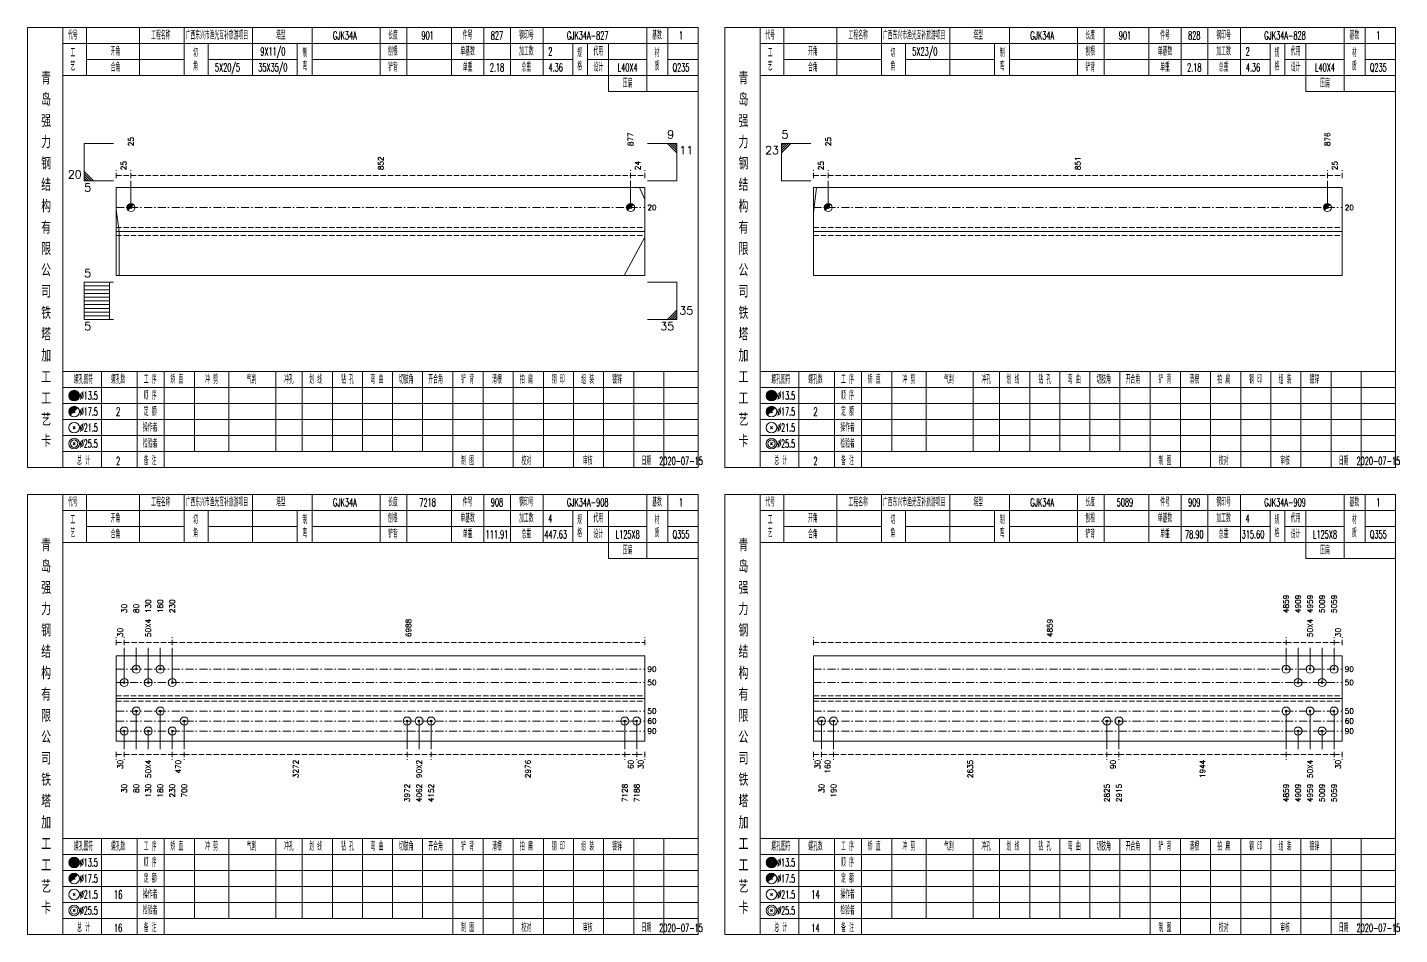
# Model space of a CAD drawing. Extents: x 0 to 2606, y -377 to 6479.
# Drawn here: x 2091 to 2606, y 2625 to 2965 of the extents above; entities that cross this region are included whole.
import ezdxf
from ezdxf.enums import TextEntityAlignment as Align

# ---------------------------------------------------------------- set-up
doc = ezdxf.new("R2010")
doc.units = 0
doc.header["$MEASUREMENT"] = 0
doc.linetypes.add('一点画线', pattern=[5.2, 3, -1, 0.2, -1])
doc.linetypes.add('虚线', pattern=[2.75, 2, -0.75])
doc.layers.get('0').update_dxf_attribs({"linetype": 'CONTINUOUS', "lineweight": 25})
doc.layers.add('1', color=7, linetype='CONTINUOUS', lineweight=25)
doc.layers.add('4', color=7, linetype='CONTINUOUS', lineweight=25)
doc.styles.get("Standard").update_dxf_attribs({"font": 'simplex.shx', "width": 0.7, "height": 3, "bigfont": 'gbhzfs.shx'})

msp = doc.modelspace()

# ---------------------------------------------------------------- linework, layer by layer
at = {"color": 7, "linetype": 'Continuous', "lineweight": 13}
for p, q in [((2112.5, 2921.5), (2123.5, 2921.5)), ((2112.5, 2907.5), (2112.5, 2921.5)), ((2334.6, 2921.5), (2323.6, 2921.5)), ((2331.1, 2921.5), (2334.6, 2918)), ((2331.98, 2921.5), (2334.6, 2918.88)), ((2332.85, 2921.5), (2334.6, 2919.75)), ((2333.73, 2921.5), (2334.6, 2920.62)), ((2334.6, 2907.5), (2334.6, 2921.5)), ((2373.9, 2921.5), (2384.9, 2921.5)), ((2373.9, 2907.5), (2373.9, 2921.5)), ((2374.78, 2921.5), (2373.9, 2920.62)), ((2375.65, 2921.5), (2373.9, 2919.75)), ((2376.53, 2921.5), (2373.9, 2918.88)), ((2377.4, 2921.5), (2373.9, 2918)), ((2116, 2907.5), (2112.5, 2911)), ((2115.12, 2907.5), (2112.5, 2910.12)), ((2114.25, 2907.5), (2112.5, 2909.25)), ((2113.38, 2907.5), (2112.5, 2908.38)), ((2112.5, 2907.5), (2123.5, 2907.5)), ((2130, 2897.5), (2130, 2907.5)), ((2317.32, 2897.5), (2317.32, 2907.5)), ((2334.6, 2907.5), (2323.6, 2907.5)), ((2373.9, 2907.5), (2384.9, 2907.5)), ((2391.4, 2897.5), (2391.4, 2907.5)), ((2578.5, 2897.5), (2578.5, 2907.5)), ((2322.6, 2900.46), (2320.62, 2905)), ((2385.9, 2895.51), (2387, 2905)), ((2124.5, 2896.75), (2125.6, 2888.5)), ((2125.6, 2888.5), (2125.6, 2872)), ((2322.6, 2886.44), (2314.9, 2872)), ((2112.5, 2869.5), (2123.5, 2869.5)), ((2112.5, 2869.5), (2112.5, 2855.5)), ((2112.5, 2868.1), (2122, 2868.1)), ((2112.5, 2866.7), (2122, 2866.7)), ((2112.5, 2865.3), (2122, 2865.3)), ((2122, 2869.5), (2122, 2855.5)), ((2334.6, 2869.5), (2323.6, 2869.5)), ((2334.6, 2869.5), (2334.6, 2855.5)), ((2112.5, 2863.9), (2122, 2863.9)), ((2112.5, 2862.5), (2122, 2862.5)), ((2112.5, 2861.1), (2122, 2861.1)), ((2112.5, 2859.7), (2122, 2859.7)), ((2112.5, 2858.3), (2122, 2858.3)), ((2112.5, 2856.9), (2122, 2856.9)), ((2112.5, 2855.5), (2123.5, 2855.5)), ((2334.6, 2855.5), (2323.6, 2855.5)), ((2331.1, 2855.5), (2334.6, 2859)), ((2331.98, 2855.5), (2334.6, 2858.12)), ((2332.85, 2855.5), (2334.6, 2857.25)), ((2333.73, 2855.5), (2334.6, 2856.38)), ((2127.5, 2719.46), (2127.5, 2732.5)), ((2132, 2724.46), (2132, 2732.5)), ((2136.5, 2719.46), (2136.5, 2732.5)), ((2141, 2724.46), (2141, 2732.5)), ((2145.5, 2719.46), (2145.5, 2732.5)), ((2563, 2724.46), (2563, 2732.5)), ((2567.5, 2719.46), (2567.5, 2732.5)), ((2572, 2724.46), (2572, 2732.5)), ((2576.5, 2719.46), (2576.5, 2732.5)), ((2581, 2724.46), (2581, 2732.5)), ((2131.7, 2724.16), (2132.3, 2724.76)), ((2132.3, 2724.16), (2131.7, 2724.76)), ((2140.7, 2724.16), (2141.3, 2724.76)), ((2141.3, 2724.16), (2140.7, 2724.76)), ((2562.7, 2724.16), (2563.3, 2724.76)), ((2563.3, 2724.16), (2562.7, 2724.76)), ((2571.7, 2724.16), (2572.3, 2724.76)), ((2572.3, 2724.16), (2571.7, 2724.76)), ((2580.7, 2724.16), (2581.3, 2724.76)), ((2581.3, 2724.16), (2580.7, 2724.76)), ((2127.2, 2719.16), (2127.8, 2719.76)), ((2127.8, 2719.16), (2127.2, 2719.76)), ((2136.2, 2719.16), (2136.8, 2719.76)), ((2136.8, 2719.16), (2136.2, 2719.76)), ((2145.2, 2719.16), (2145.8, 2719.76)), ((2145.8, 2719.16), (2145.2, 2719.76)), ((2567.2, 2719.16), (2567.8, 2719.76)), ((2567.8, 2719.16), (2567.2, 2719.76)), ((2576.2, 2719.16), (2576.8, 2719.76)), ((2576.8, 2719.16), (2576.2, 2719.76)), ((2132, 2708.79), (2132, 2694.5)), ((2141, 2708.79), (2141, 2694.5)), ((2563, 2708.79), (2563, 2694.5)), ((2572, 2708.79), (2572, 2694.5)), ((2581, 2708.79), (2581, 2694.5)), ((2127.5, 2701.29), (2127.5, 2694.5)), ((2136.5, 2701.29), (2136.5, 2694.5)), ((2145.5, 2701.29), (2145.5, 2694.5)), ((2150, 2705.04), (2150, 2694.5)), ((2233.51, 2705.04), (2233.51, 2694.5)), ((2238.01, 2705.04), (2238.01, 2694.5)), ((2242.51, 2705.04), (2242.51, 2694.5)), ((2315.1, 2705.04), (2315.1, 2694.5)), ((2319.6, 2705.04), (2319.6, 2694.5)), ((2388.9, 2705.04), (2388.9, 2694.5)), ((2393.4, 2705.04), (2393.4, 2694.5)), ((2495.87, 2705.04), (2495.87, 2694.5)), ((2500.37, 2705.04), (2500.37, 2694.5)), ((2567.5, 2701.29), (2567.5, 2694.5)), ((2576.5, 2701.29), (2576.5, 2694.5))]:
    msp.add_line(p, q, dxfattribs=at)
at = {"color": 8, "linetype": '虚线', "lineweight": 9}
for p, q in [((2124.5, 2908.5), (2124.5, 2911.5)), ((2130, 2908.5), (2130, 2911.5)), ((2130, 2908.5), (2130, 2911.5)), ((2317.32, 2908.5), (2317.32, 2911.5)), ((2317.32, 2908.5), (2317.32, 2911.5)), ((2322.6, 2908.5), (2322.6, 2911.5)), ((2385.9, 2908.5), (2385.9, 2911.5)), ((2391.4, 2908.5), (2391.4, 2911.5)), ((2391.4, 2908.5), (2391.4, 2911.5)), ((2578.5, 2908.5), (2578.5, 2911.5)), ((2578.5, 2908.5), (2578.5, 2911.5)), ((2584, 2908.5), (2584, 2911.5)), ((2124.5, 2909.5), (2130, 2909.5)), ((2130, 2909.5), (2317.32, 2909.5)), ((2317.32, 2909.5), (2322.6, 2909.5)), ((2385.9, 2909.5), (2391.4, 2909.5)), ((2391.4, 2909.5), (2578.5, 2909.5)), ((2578.5, 2909.5), (2584, 2909.5)), ((2124.5, 2733.5), (2124.5, 2736.5)), ((2127.5, 2733.5), (2127.5, 2736.5)), ((2127.5, 2733.5), (2127.5, 2736.5)), ((2145.5, 2733.5), (2145.5, 2736.5)), ((2145.5, 2733.5), (2145.5, 2736.5)), ((2322.6, 2733.5), (2322.6, 2736.5)), ((2385.9, 2733.5), (2385.9, 2736.5)), ((2563, 2733.5), (2563, 2736.5)), ((2563, 2733.5), (2563, 2736.5)), ((2581, 2733.5), (2581, 2736.5)), ((2581, 2733.5), (2581, 2736.5)), ((2584, 2733.5), (2584, 2736.5)), ((2124.5, 2734.5), (2127.5, 2734.5)), ((2127.5, 2734.5), (2145.5, 2734.5)), ((2145.5, 2734.5), (2322.6, 2734.5)), ((2385.9, 2734.5), (2563, 2734.5)), ((2563, 2734.5), (2581, 2734.5)), ((2581, 2734.5), (2584, 2734.5)), ((2124.5, 2693.5), (2124.5, 2690.5)), ((2124.5, 2692.5), (2127.5, 2692.5)), ((2127.5, 2693.5), (2127.5, 2690.5)), ((2127.5, 2693.5), (2127.5, 2690.5)), ((2127.5, 2692.5), (2145.5, 2692.5)), ((2145.5, 2693.5), (2145.5, 2690.5)), ((2145.5, 2693.5), (2145.5, 2690.5)), ((2145.5, 2692.5), (2150, 2692.5)), ((2150, 2693.5), (2150, 2690.5)), ((2150, 2693.5), (2150, 2690.5)), ((2150, 2692.5), (2233.51, 2692.5)), ((2233.51, 2693.5), (2233.51, 2690.5)), ((2233.51, 2693.5), (2233.51, 2690.5)), ((2233.51, 2692.5), (2242.51, 2692.5)), ((2242.51, 2693.5), (2242.51, 2690.5)), ((2242.51, 2693.5), (2242.51, 2690.5)), ((2242.51, 2692.5), (2315.1, 2692.5)), ((2315.1, 2693.5), (2315.1, 2690.5)), ((2315.1, 2693.5), (2315.1, 2690.5)), ((2315.1, 2692.5), (2319.6, 2692.5)), ((2319.6, 2693.5), (2319.6, 2690.5)), ((2319.6, 2693.5), (2319.6, 2690.5)), ((2319.6, 2692.5), (2322.6, 2692.5)), ((2322.6, 2693.5), (2322.6, 2690.5)), ((2385.9, 2693.5), (2385.9, 2690.5)), ((2385.9, 2692.5), (2388.9, 2692.5)), ((2388.9, 2693.5), (2388.9, 2690.5)), ((2388.9, 2693.5), (2388.9, 2690.5)), ((2388.9, 2692.5), (2393.4, 2692.5)), ((2393.4, 2693.5), (2393.4, 2690.5)), ((2393.4, 2693.5), (2393.4, 2690.5)), ((2393.4, 2692.5), (2495.87, 2692.5)), ((2495.87, 2693.5), (2495.87, 2690.5)), ((2495.87, 2693.5), (2495.87, 2690.5)), ((2495.87, 2692.5), (2500.37, 2692.5)), ((2500.37, 2693.5), (2500.37, 2690.5)), ((2500.37, 2693.5), (2500.37, 2690.5)), ((2500.37, 2692.5), (2563, 2692.5)), ((2563, 2693.5), (2563, 2690.5)), ((2563, 2693.5), (2563, 2690.5)), ((2563, 2692.5), (2581, 2692.5)), ((2581, 2693.5), (2581, 2690.5)), ((2581, 2693.5), (2581, 2690.5)), ((2581, 2692.5), (2584, 2692.5)), ((2584, 2693.5), (2584, 2690.5))]:
    msp.add_line(p, q, dxfattribs=at)
at = {"color": 7, "linetype": 'Continuous', "lineweight": 18}
for p, q in [((2124.5, 2905), (2124.5, 2872)), ((2124.5, 2905), (2322.6, 2905)), ((2322.6, 2905), (2322.6, 2872)), ((2385.9, 2905), (2385.9, 2872)), ((2385.9, 2905), (2584, 2905)), ((2584, 2905), (2584, 2872)), ((2124.5, 2888.5), (2322.6, 2888.5)), ((2385.9, 2888.5), (2584, 2888.5)), ((2124.5, 2729.46), (2124.5, 2697.54)), ((2124.5, 2729.46), (2322.6, 2729.46)), ((2322.6, 2729.46), (2322.6, 2697.54)), ((2385.9, 2729.46), (2385.9, 2697.54)), ((2385.9, 2729.46), (2584, 2729.46)), ((2584, 2729.46), (2584, 2697.54)), ((2124.5, 2713.5), (2322.6, 2713.5)), ((2385.9, 2713.5), (2584, 2713.5))]:
    msp.add_line(p, q, dxfattribs=at)
at = {"color": 3, "linetype": '一点画线', "lineweight": 13}
for p, q in [((2124.5, 2897.5), (2322.6, 2897.5)), ((2385.9, 2897.5), (2584, 2897.5)), ((2124.5, 2724.46), (2322.6, 2724.46)), ((2385.9, 2724.46), (2584, 2724.46)), ((2124.5, 2719.46), (2322.6, 2719.46)), ((2385.9, 2719.46), (2584, 2719.46)), ((2124.5, 2708.79), (2322.6, 2708.79)), ((2385.9, 2708.79), (2584, 2708.79)), ((2124.5, 2705.04), (2322.6, 2705.04)), ((2124.5, 2701.29), (2322.6, 2701.29)), ((2385.9, 2705.04), (2584, 2705.04)), ((2385.9, 2701.29), (2584, 2701.29))]:
    msp.add_line(p, q, dxfattribs=at)
at = {"color": 7, "linetype": 'Continuous', "lineweight": 0}
for p, q in [((2129.7, 2897.2), (2130.3, 2897.8)), ((2129.7, 2897.8), (2130.3, 2897.2)), ((2317.02, 2897.2), (2317.62, 2897.8)), ((2317.02, 2897.8), (2317.62, 2897.2)), ((2391.1, 2897.2), (2391.7, 2897.8)), ((2391.1, 2897.8), (2391.7, 2897.2)), ((2578.2, 2897.2), (2578.8, 2897.8)), ((2578.2, 2897.8), (2578.8, 2897.2))]:
    msp.add_line(p, q, dxfattribs=at)
at = {"color": 1, "linetype": '虚线', "lineweight": 18}
for p, q in [((2124.5, 2890), (2322.6, 2890)), ((2124.5, 2887), (2322.6, 2887)), ((2385.9, 2890), (2584, 2890)), ((2385.9, 2887), (2584, 2887)), ((2124.5, 2714.46), (2322.6, 2714.46)), ((2124.5, 2712.54), (2322.6, 2712.54)), ((2385.9, 2714.46), (2584, 2714.46)), ((2385.9, 2712.54), (2584, 2712.54))]:
    msp.add_line(p, q, dxfattribs=at)
at = {"color": 7, "linetype": 'Continuous', "lineweight": 13}
for centre in [(2130, 2897.5), (2317.32, 2897.5), (2391.4, 2897.5), (2578.5, 2897.5), (2127.5, 2719.46), (2132, 2724.46), (2136.5, 2719.46), (2141, 2724.46), (2145.5, 2719.46), (2563, 2724.46), (2567.5, 2719.46), (2572, 2724.46), (2576.5, 2719.46), (2581, 2724.46)]:
    msp.add_circle(centre, 1.5, dxfattribs=at)
for centre, radius in [((2130, 2897.5), 1.35), ((2130, 2897.5), 1.2), ((2130, 2897.5), 1.05), ((2130, 2897.5), 0.9), ((2130, 2897.5), 0.75), ((2130, 2897.5), 0.6), ((2130, 2897.5), 0.45), ((2130, 2897.5), 0.3), ((2130, 2897.5), 0.15), ((2317.32, 2897.5), 1.35), ((2317.32, 2897.5), 1.2), ((2317.32, 2897.5), 1.05), ((2317.32, 2897.5), 0.9), ((2317.32, 2897.5), 0.75), ((2317.32, 2897.5), 0.6), ((2317.32, 2897.5), 0.45), ((2317.32, 2897.5), 0.3), ((2317.32, 2897.5), 0.15), ((2391.4, 2897.5), 1.35), ((2391.4, 2897.5), 1.2), ((2391.4, 2897.5), 1.05), ((2391.4, 2897.5), 0.9), ((2391.4, 2897.5), 0.75), ((2391.4, 2897.5), 0.6), ((2391.4, 2897.5), 0.45), ((2391.4, 2897.5), 0.3), ((2391.4, 2897.5), 0.15), ((2578.5, 2897.5), 1.35), ((2578.5, 2897.5), 1.2), ((2578.5, 2897.5), 1.05), ((2578.5, 2897.5), 0.9), ((2578.5, 2897.5), 0.75), ((2578.5, 2897.5), 0.6), ((2578.5, 2897.5), 0.45), ((2578.5, 2897.5), 0.3), ((2578.5, 2897.5), 0.15)]:
    msp.add_arc(centre, radius, 45, 225, dxfattribs=at)
at = {"layer": '1', "color": 7, "linetype": 'Continuous', "lineweight": 18}
for p, q in [((2124.5, 2872), (2322.6, 2872)), ((2385.9, 2872), (2584, 2872)), ((2124.5, 2697.54), (2322.6, 2697.54)), ((2385.9, 2697.54), (2584, 2697.54))]:
    msp.add_line(p, q, dxfattribs=at)
at = {"layer": '1', "color": 7, "linetype": 'Continuous', "lineweight": 13}
for p, q in [((2131.7, 2708.49), (2132.3, 2709.09)), ((2132.3, 2708.49), (2131.7, 2709.09)), ((2140.7, 2708.49), (2141.3, 2709.09)), ((2141.3, 2708.49), (2140.7, 2709.09)), ((2562.7, 2708.49), (2563.3, 2709.09)), ((2563.3, 2708.49), (2562.7, 2709.09)), ((2571.7, 2708.49), (2572.3, 2709.09)), ((2572.3, 2708.49), (2571.7, 2709.09)), ((2580.7, 2708.49), (2581.3, 2709.09)), ((2581.3, 2708.49), (2580.7, 2709.09)), ((2127.2, 2700.99), (2127.8, 2701.59)), ((2127.8, 2700.99), (2127.2, 2701.59)), ((2136.2, 2700.99), (2136.8, 2701.59)), ((2136.8, 2700.99), (2136.2, 2701.59)), ((2145.2, 2700.99), (2145.8, 2701.59)), ((2145.8, 2700.99), (2145.2, 2701.59)), ((2149.7, 2704.74), (2150.3, 2705.34)), ((2150.3, 2704.74), (2149.7, 2705.34)), ((2233.21, 2704.74), (2233.81, 2705.34)), ((2233.81, 2704.74), (2233.21, 2705.34)), ((2237.71, 2704.74), (2238.31, 2705.34)), ((2238.31, 2704.74), (2237.71, 2705.34)), ((2242.21, 2704.74), (2242.81, 2705.34)), ((2242.81, 2704.74), (2242.21, 2705.34)), ((2314.8, 2704.74), (2315.4, 2705.34)), ((2315.4, 2704.74), (2314.8, 2705.34)), ((2319.3, 2704.74), (2319.9, 2705.34)), ((2319.9, 2704.74), (2319.3, 2705.34)), ((2388.6, 2704.74), (2389.2, 2705.34)), ((2389.2, 2704.74), (2388.6, 2705.34)), ((2393.1, 2704.74), (2393.7, 2705.34)), ((2393.7, 2704.74), (2393.1, 2705.34)), ((2495.57, 2704.74), (2496.17, 2705.34)), ((2496.17, 2704.74), (2495.57, 2705.34)), ((2500.07, 2704.74), (2500.67, 2705.34)), ((2500.67, 2704.74), (2500.07, 2705.34)), ((2567.2, 2700.99), (2567.8, 2701.59)), ((2567.8, 2700.99), (2567.2, 2701.59)), ((2576.2, 2700.99), (2576.8, 2701.59)), ((2576.8, 2700.99), (2576.2, 2701.59))]:
    msp.add_line(p, q, dxfattribs=at)
for centre in [(2132, 2708.79), (2141, 2708.79), (2150, 2705.04), (2233.51, 2705.04), (2238.01, 2705.04), (2242.51, 2705.04), (2315.1, 2705.04), (2319.6, 2705.04), (2388.9, 2705.04), (2393.4, 2705.04), (2495.87, 2705.04), (2500.37, 2705.04), (2563, 2708.79), (2572, 2708.79), (2581, 2708.79), (2127.5, 2701.29), (2136.5, 2701.29), (2145.5, 2701.29), (2567.5, 2701.29), (2576.5, 2701.29)]:
    msp.add_circle(centre, 1.5, dxfattribs=at)
at = {"layer": '4', "color": 1, "linetype": 'Continuous', "lineweight": 18}
for p, q in [((2104.5, 2800), (2104.5, 2965)), ((2113.4, 2947), (2113.4, 2965)), ((2133.2, 2947), (2133.2, 2965)), ((2150, 2947), (2150, 2965)), ((2175.6, 2947), (2175.6, 2965)), ((2197.9, 2947), (2197.9, 2965)), ((2223.4, 2947), (2223.4, 2965)), ((2233.4, 2947), (2233.4, 2965)), ((2250.1, 2947), (2250.1, 2965)), ((2262.3, 2947), (2262.3, 2965)), ((2272.3, 2947), (2272.3, 2965)), ((2284.5, 2947), (2284.5, 2965)), ((2323.4, 2941), (2323.4, 2965)), ((2331.2, 2947), (2331.2, 2965)), ((2365.9, 2800), (2365.9, 2965)), ((2374.8, 2947), (2374.8, 2965)), ((2394.6, 2947), (2394.6, 2965)), ((2411.4, 2947), (2411.4, 2965)), ((2437, 2947), (2437, 2965)), ((2459.3, 2947), (2459.3, 2965)), ((2484.8, 2947), (2484.8, 2965)), ((2494.8, 2947), (2494.8, 2965)), ((2511.5, 2947), (2511.5, 2965)), ((2523.7, 2947), (2523.7, 2965)), ((2533.7, 2947), (2533.7, 2965)), ((2545.9, 2947), (2545.9, 2965)), ((2584.8, 2941), (2584.8, 2965)), ((2592.6, 2947), (2592.6, 2965)), ((2104.5, 2959), (2342.6, 2959)), ((2159, 2947), (2159, 2959)), ((2192.3, 2947), (2192.3, 2959)), ((2295.6, 2947), (2295.6, 2959)), ((2301.2, 2947), (2301.2, 2959)), ((2309, 2941), (2309, 2959)), ((2365.9, 2959), (2604, 2959)), ((2420.4, 2947), (2420.4, 2959)), ((2453.7, 2947), (2453.7, 2959)), ((2557, 2947), (2557, 2959)), ((2562.6, 2947), (2562.6, 2959)), ((2570.4, 2941), (2570.4, 2959)), ((2113.4, 2953), (2150, 2953)), ((2159, 2953), (2192.3, 2953)), ((2197.9, 2953), (2295.6, 2953)), ((2301.2, 2953), (2323.4, 2953)), ((2331.2, 2953), (2342.6, 2953)), ((2374.8, 2953), (2411.4, 2953)), ((2420.4, 2953), (2453.7, 2953)), ((2459.3, 2953), (2557, 2953)), ((2562.6, 2953), (2584.8, 2953)), ((2592.6, 2953), (2604, 2953)), ((2104.5, 2947), (2342.6, 2947)), ((2365.9, 2947), (2604, 2947)), ((2309, 2941), (2342.6, 2941)), ((2570.4, 2941), (2604, 2941)), ((2104.5, 2836), (2342.6, 2836)), ((2119, 2800), (2119, 2836)), ((2132.3, 2800), (2132.3, 2836)), ((2142.4, 2800), (2142.4, 2836)), ((2153.8, 2806), (2153.8, 2836)), ((2166.7, 2806), (2166.7, 2836)), ((2184.3, 2806), (2184.3, 2836)), ((2194.2, 2806), (2194.2, 2836)), ((2205.5, 2806), (2205.5, 2836)), ((2216.8, 2806), (2216.8, 2836)), ((2228.1, 2806), (2228.1, 2836)), ((2239.3, 2806), (2239.3, 2836)), ((2250.7, 2806), (2250.7, 2836)), ((2262, 2806), (2262, 2836)), ((2273.3, 2806), (2273.3, 2836)), ((2284.6, 2806), (2284.6, 2836)), ((2295.9, 2806), (2295.9, 2836)), ((2307.2, 2806), (2307.2, 2836)), ((2318.5, 2806), (2318.5, 2836)), ((2329.8, 2806), (2329.8, 2836)), ((2365.9, 2836), (2604, 2836)), ((2380.4, 2800), (2380.4, 2836)), ((2393.7, 2800), (2393.7, 2836)), ((2403.8, 2800), (2403.8, 2836)), ((2415.2, 2806), (2415.2, 2836)), ((2428.1, 2806), (2428.1, 2836)), ((2445.7, 2806), (2445.7, 2836)), ((2455.6, 2806), (2455.6, 2836)), ((2466.9, 2806), (2466.9, 2836)), ((2478.2, 2806), (2478.2, 2836)), ((2489.5, 2806), (2489.5, 2836)), ((2500.7, 2806), (2500.7, 2836)), ((2512.1, 2806), (2512.1, 2836)), ((2523.4, 2806), (2523.4, 2836)), ((2534.7, 2806), (2534.7, 2836)), ((2546, 2806), (2546, 2836)), ((2557.3, 2806), (2557.3, 2836)), ((2568.6, 2806), (2568.6, 2836)), ((2579.9, 2806), (2579.9, 2836)), ((2591.2, 2806), (2591.2, 2836)), ((2104.5, 2830), (2342.6, 2830)), ((2365.9, 2830), (2604, 2830)), ((2104.5, 2824), (2342.6, 2824)), ((2365.9, 2824), (2604, 2824)), ((2104.5, 2818), (2342.6, 2818)), ((2365.9, 2818), (2604, 2818)), ((2104.5, 2812), (2342.6, 2812)), ((2365.9, 2812), (2604, 2812)), ((2104.5, 2806), (2342.6, 2806)), ((2250.7, 2800), (2250.7, 2806)), ((2262, 2800), (2262, 2806)), ((2273.3, 2800), (2273.3, 2806)), ((2284.6, 2800), (2284.6, 2806)), ((2295.9, 2800), (2295.9, 2806)), ((2307.2, 2800), (2307.2, 2806)), ((2318.5, 2800), (2318.5, 2806)), ((2329.8, 2800), (2329.8, 2806)), ((2365.9, 2806), (2604, 2806)), ((2512.1, 2800), (2512.1, 2806)), ((2523.4, 2800), (2523.4, 2806)), ((2534.7, 2800), (2534.7, 2806)), ((2546, 2800), (2546, 2806)), ((2557.3, 2800), (2557.3, 2806)), ((2568.6, 2800), (2568.6, 2806)), ((2579.9, 2800), (2579.9, 2806)), ((2591.2, 2800), (2591.2, 2806)), ((2104.5, 2625), (2104.5, 2790)), ((2113.4, 2772), (2113.4, 2790)), ((2133.2, 2772), (2133.2, 2790)), ((2150, 2772), (2150, 2790)), ((2175.6, 2772), (2175.6, 2790)), ((2197.9, 2772), (2197.9, 2790)), ((2223.4, 2772), (2223.4, 2790)), ((2233.4, 2772), (2233.4, 2790)), ((2250.1, 2772), (2250.1, 2790)), ((2262.3, 2772), (2262.3, 2790)), ((2272.3, 2772), (2272.3, 2790)), ((2284.5, 2772), (2284.5, 2790)), ((2323.4, 2766), (2323.4, 2790)), ((2331.2, 2772), (2331.2, 2790)), ((2365.9, 2625), (2365.9, 2790)), ((2374.8, 2772), (2374.8, 2790)), ((2394.6, 2772), (2394.6, 2790)), ((2411.4, 2772), (2411.4, 2790)), ((2437, 2772), (2437, 2790)), ((2459.3, 2772), (2459.3, 2790)), ((2484.8, 2772), (2484.8, 2790)), ((2494.8, 2772), (2494.8, 2790)), ((2511.5, 2772), (2511.5, 2790)), ((2523.7, 2772), (2523.7, 2790)), ((2533.7, 2772), (2533.7, 2790)), ((2545.9, 2772), (2545.9, 2790)), ((2584.8, 2766), (2584.8, 2790)), ((2592.6, 2772), (2592.6, 2790)), ((2104.5, 2784), (2342.6, 2784)), ((2159, 2772), (2159, 2784)), ((2192.3, 2772), (2192.3, 2784)), ((2295.6, 2772), (2295.6, 2784)), ((2301.2, 2772), (2301.2, 2784)), ((2309, 2766), (2309, 2784)), ((2365.9, 2784), (2604, 2784)), ((2420.4, 2772), (2420.4, 2784)), ((2453.7, 2772), (2453.7, 2784)), ((2557, 2772), (2557, 2784)), ((2562.6, 2772), (2562.6, 2784)), ((2570.4, 2766), (2570.4, 2784)), ((2113.4, 2778), (2150, 2778)), ((2159, 2778), (2192.3, 2778)), ((2197.9, 2778), (2295.6, 2778)), ((2301.2, 2778), (2323.4, 2778)), ((2331.2, 2778), (2342.6, 2778)), ((2374.8, 2778), (2411.4, 2778)), ((2420.4, 2778), (2453.7, 2778)), ((2459.3, 2778), (2557, 2778)), ((2562.6, 2778), (2584.8, 2778)), ((2592.6, 2778), (2604, 2778)), ((2104.5, 2772), (2342.6, 2772)), ((2365.9, 2772), (2604, 2772)), ((2309, 2766), (2342.6, 2766)), ((2570.4, 2766), (2604, 2766)), ((2104.5, 2661), (2342.6, 2661)), ((2119, 2625), (2119, 2661)), ((2132.3, 2625), (2132.3, 2661)), ((2142.4, 2625), (2142.4, 2661)), ((2153.8, 2631), (2153.8, 2661)), ((2166.7, 2631), (2166.7, 2661)), ((2184.3, 2631), (2184.3, 2661)), ((2194.2, 2631), (2194.2, 2661)), ((2205.5, 2631), (2205.5, 2661)), ((2216.8, 2631), (2216.8, 2661)), ((2228.1, 2631), (2228.1, 2661)), ((2239.3, 2631), (2239.3, 2661)), ((2250.7, 2631), (2250.7, 2661)), ((2262, 2631), (2262, 2661)), ((2273.3, 2631), (2273.3, 2661)), ((2284.6, 2631), (2284.6, 2661)), ((2295.9, 2631), (2295.9, 2661)), ((2307.2, 2631), (2307.2, 2661)), ((2318.5, 2631), (2318.5, 2661)), ((2329.8, 2631), (2329.8, 2661)), ((2365.9, 2661), (2604, 2661)), ((2380.4, 2625), (2380.4, 2661)), ((2393.7, 2625), (2393.7, 2661)), ((2403.8, 2625), (2403.8, 2661)), ((2415.2, 2631), (2415.2, 2661)), ((2428.1, 2631), (2428.1, 2661)), ((2445.7, 2631), (2445.7, 2661)), ((2455.6, 2631), (2455.6, 2661)), ((2466.9, 2631), (2466.9, 2661)), ((2478.2, 2631), (2478.2, 2661)), ((2489.5, 2631), (2489.5, 2661)), ((2500.7, 2631), (2500.7, 2661)), ((2512.1, 2631), (2512.1, 2661)), ((2523.4, 2631), (2523.4, 2661)), ((2534.7, 2631), (2534.7, 2661)), ((2546, 2631), (2546, 2661)), ((2557.3, 2631), (2557.3, 2661)), ((2568.6, 2631), (2568.6, 2661)), ((2579.9, 2631), (2579.9, 2661)), ((2591.2, 2631), (2591.2, 2661)), ((2104.5, 2655), (2342.6, 2655)), ((2365.9, 2655), (2604, 2655)), ((2104.5, 2649), (2342.6, 2649)), ((2365.9, 2649), (2604, 2649)), ((2104.5, 2643), (2342.6, 2643)), ((2365.9, 2643), (2604, 2643)), ((2104.5, 2637), (2342.6, 2637)), ((2365.9, 2637), (2604, 2637)), ((2104.5, 2631), (2342.6, 2631)), ((2250.7, 2625), (2250.7, 2631)), ((2262, 2625), (2262, 2631)), ((2273.3, 2625), (2273.3, 2631)), ((2284.6, 2625), (2284.6, 2631)), ((2295.9, 2625), (2295.9, 2631)), ((2307.2, 2625), (2307.2, 2631)), ((2318.5, 2625), (2318.5, 2631)), ((2329.8, 2625), (2329.8, 2631)), ((2365.9, 2631), (2604, 2631)), ((2512.1, 2625), (2512.1, 2631)), ((2523.4, 2625), (2523.4, 2631)), ((2534.7, 2625), (2534.7, 2631)), ((2546, 2625), (2546, 2631)), ((2557.3, 2625), (2557.3, 2631)), ((2568.6, 2625), (2568.6, 2631)), ((2579.9, 2625), (2579.9, 2631)), ((2591.2, 2625), (2591.2, 2631))]:
    msp.add_line(p, q, dxfattribs=at)
at = {"layer": '4', "color": 7, "linetype": 'Continuous', "lineweight": 13}
for p, q in [((2108.5, 2826.8), (2108.9, 2827.2)), ((2108.9, 2826.8), (2108.5, 2827.2)), ((2369.9, 2826.8), (2370.3, 2827.2)), ((2370.3, 2826.8), (2369.9, 2827.2)), ((2108.3, 2814.6), (2109.1, 2815.4)), ((2109.1, 2814.6), (2108.3, 2815.4)), ((2369.7, 2814.6), (2370.5, 2815.4)), ((2370.5, 2814.6), (2369.7, 2815.4)), ((2108.3, 2808.6), (2109.1, 2809.4)), ((2109.1, 2808.6), (2108.3, 2809.4)), ((2369.7, 2808.6), (2370.5, 2809.4)), ((2370.5, 2808.6), (2369.7, 2809.4)), ((2108.5, 2651.8), (2108.9, 2652.2)), ((2108.9, 2651.8), (2108.5, 2652.2)), ((2369.9, 2651.8), (2370.3, 2652.2)), ((2370.3, 2651.8), (2369.9, 2652.2)), ((2108.3, 2639.6), (2109.1, 2640.4)), ((2109.1, 2639.6), (2108.3, 2640.4)), ((2369.7, 2639.6), (2370.5, 2640.4)), ((2370.5, 2639.6), (2369.7, 2640.4)), ((2108.3, 2633.6), (2109.1, 2634.4)), ((2109.1, 2633.6), (2108.3, 2634.4)), ((2369.7, 2633.6), (2370.5, 2634.4)), ((2370.5, 2633.6), (2369.7, 2634.4))]:
    msp.add_line(p, q, dxfattribs=at)
at = {"layer": '4', "color": 7, "linetype": 'Continuous', "lineweight": 0}
for p, q in [((2108.3, 2820.6), (2109.1, 2821.4)), ((2108.3, 2821.4), (2109.1, 2820.6)), ((2369.7, 2820.6), (2370.5, 2821.4)), ((2369.7, 2821.4), (2370.5, 2820.6)), ((2108.3, 2645.6), (2109.1, 2646.4)), ((2108.3, 2646.4), (2109.1, 2645.6)), ((2369.7, 2645.6), (2370.5, 2646.4)), ((2369.7, 2646.4), (2370.5, 2645.6))]:
    msp.add_line(p, q, dxfattribs=at)
at = {"layer": '4', "color": 1, "linetype": 'Continuous', "lineweight": 18}
for points in [[(2091.2, 2965), (2091.2, 2800), (2342.6, 2800), (2342.6, 2965)], [(2352.6, 2965), (2352.6, 2800), (2604, 2800), (2604, 2965)], [(2091.2, 2790), (2091.2, 2625), (2342.6, 2625), (2342.6, 2790)], [(2352.6, 2790), (2352.6, 2625), (2604, 2625), (2604, 2790)]]:
    msp.add_lwpolyline(points, close=True, dxfattribs=at)
at = {"layer": '4', "color": 7, "linetype": 'Continuous', "lineweight": 13}
for centre, radius in [((2108.7, 2827), 2), ((2370.1, 2827), 2), ((2108.7, 2827), 1.8), ((2108.7, 2827), 1.6), ((2108.7, 2827), 1.4), ((2108.7, 2827), 1.2), ((2108.7, 2827), 1), ((2108.7, 2827), 0.8), ((2108.7, 2827), 0.6), ((2108.7, 2827), 0.4), ((2108.7, 2827), 0.2), ((2370.1, 2827), 1.8), ((2370.1, 2827), 1.6), ((2370.1, 2827), 1.4), ((2370.1, 2827), 1.2), ((2370.1, 2827), 1), ((2370.1, 2827), 0.8), ((2370.1, 2827), 0.6), ((2370.1, 2827), 0.4), ((2370.1, 2827), 0.2), ((2108.7, 2821), 2), ((2370.1, 2821), 2), ((2108.7, 2815), 2), ((2370.1, 2815), 2), ((2108.7, 2809), 2), ((2108.7, 2809), 1.4), ((2370.1, 2809), 2), ((2370.1, 2809), 1.4), ((2108.7, 2652), 2), ((2108.7, 2652), 1.8), ((2108.7, 2652), 1.6), ((2108.7, 2652), 1.4), ((2108.7, 2652), 1.2), ((2108.7, 2652), 1), ((2108.7, 2652), 0.8), ((2108.7, 2652), 0.6), ((2108.7, 2652), 0.4), ((2108.7, 2652), 0.2), ((2370.1, 2652), 2), ((2370.1, 2652), 1.8), ((2370.1, 2652), 1.6), ((2370.1, 2652), 1.4), ((2370.1, 2652), 1.2), ((2370.1, 2652), 1), ((2370.1, 2652), 0.8), ((2370.1, 2652), 0.6), ((2370.1, 2652), 0.4), ((2370.1, 2652), 0.2), ((2108.7, 2646), 2), ((2370.1, 2646), 2), ((2108.7, 2640), 2), ((2370.1, 2640), 2), ((2108.7, 2634), 2), ((2108.7, 2634), 1.4), ((2370.1, 2634), 2), ((2370.1, 2634), 1.4)]:
    msp.add_circle(centre, radius, dxfattribs=at)
for centre, radius in [((2108.7, 2821), 1.8), ((2108.7, 2821), 1.6), ((2108.7, 2821), 1.4), ((2108.7, 2821), 1.2), ((2108.7, 2821), 1), ((2108.7, 2821), 0.8), ((2108.7, 2821), 0.6), ((2108.7, 2821), 0.4), ((2108.7, 2821), 0.2), ((2370.1, 2821), 1.8), ((2370.1, 2821), 1.6), ((2370.1, 2821), 1.4), ((2370.1, 2821), 1.2), ((2370.1, 2821), 1), ((2370.1, 2821), 0.8), ((2370.1, 2821), 0.6), ((2370.1, 2821), 0.4), ((2370.1, 2821), 0.2), ((2108.7, 2646), 1.8), ((2108.7, 2646), 1.6), ((2108.7, 2646), 1.4), ((2108.7, 2646), 1.2), ((2108.7, 2646), 1), ((2108.7, 2646), 0.8), ((2108.7, 2646), 0.6), ((2108.7, 2646), 0.4), ((2108.7, 2646), 0.2), ((2370.1, 2646), 1.8), ((2370.1, 2646), 1.6), ((2370.1, 2646), 1.4), ((2370.1, 2646), 1.2), ((2370.1, 2646), 1), ((2370.1, 2646), 0.8), ((2370.1, 2646), 0.6), ((2370.1, 2646), 0.4), ((2370.1, 2646), 0.2)]:
    msp.add_arc(centre, radius, 45, 225, dxfattribs=at)

# ---------------------------------------------------------------- texts
at = {"color": 7, "linetype": 'Continuous', "lineweight": 13}
for s, p in [('25', (2130, 2920.5)), ('877', (2317.32, 2920.5)), ('25', (2391.4, 2920.5)), ('876', (2578.5, 2920.5)), ('4859', (2563, 2745.5)), ('4909', (2567.5, 2745.5)), ('4959', (2572, 2745.5)), ('5009', (2576.5, 2745.5)), ('5059', (2581, 2745.5)), ('30', (2127.5, 2745.5)), ('80', (2132, 2745.5)), ('130', (2136.5, 2745.5)), ('180', (2141, 2745.5)), ('230', (2145.5, 2745.5))]:
    msp.add_text(s, height=2, rotation=90, dxfattribs=at).set_placement(p, align=Align.MIDDLE_LEFT)
for s, p in [('9', (2333.6, 2922.5)), ('20', (2111.5, 2907.5))]:
    msp.add_text(s, height=3, dxfattribs=at).set_placement(p, align=Align.BOTTOM_RIGHT)
for s, p in [('5', (2373.9, 2922.5)), ('5', (2112.5, 2870.5)), ('35', (2335.6, 2856.5))]:
    msp.add_text(s, height=3, dxfattribs=at).set_placement(p, align=Align.BOTTOM_LEFT)
at = {"color": 8, "linetype": 'Continuous', "lineweight": 9}
for s, p in [('852', (2223.66, 2911.5)), ('25', (2127.25, 2911.5)), ('24', (2319.96, 2911.5)), ('25', (2388.65, 2911.5)), ('851', (2484.95, 2911.5)), ('25', (2581.25, 2911.5)), ('50X4', (2136.5, 2736.5)), ('6988', (2234.05, 2736.5)), ('4859', (2474.45, 2736.5)), ('50X4', (2572, 2736.5)), ('30', (2126, 2736.5)), ('30', (2582.5, 2736.5))]:
    msp.add_text(s, height=2, rotation=90, dxfattribs=at).set_placement(p, align=Align.MIDDLE_LEFT)
at = {"color": 7, "linetype": 'Continuous', "lineweight": 13}
for s, p in [('11', (2335.6, 2920.5)), ('5', (2112.5, 2906.5)), ('5', (2112.5, 2854.5))]:
    msp.add_text(s, height=3, dxfattribs=at).set_placement(p, align=Align.TOP_LEFT)
for s, p in [('23', (2372.9, 2920.5)), ('35', (2333.6, 2854.5))]:
    msp.add_text(s, height=3, dxfattribs=at).set_placement(p, align=Align.TOP_RIGHT)
for s, p in [('20', (2323.6, 2897.5)), ('20', (2585, 2897.5)), ('90', (2323.6, 2724.46)), ('90', (2585, 2724.46)), ('50', (2323.6, 2719.46)), ('50', (2585, 2719.46)), ('50', (2323.6, 2708.79)), ('60', (2323.6, 2705.04)), ('50', (2585, 2708.79)), ('60', (2585, 2705.04)), ('90', (2323.6, 2701.29)), ('90', (2585, 2701.29))]:
    msp.add_text(s, height=2, dxfattribs=at).set_placement(p, align=Align.MIDDLE_LEFT)
at = {"color": 8, "linetype": 'Continuous', "lineweight": 9}
for s, p in [('30', (2126, 2690.5)), ('50X4', (2136.5, 2690.5)), ('470', (2147.75, 2690.5)), ('3272', (2191.76, 2690.5)), ('90X2', (2238.01, 2690.5)), ('2976', (2278.81, 2690.5)), ('60', (2317.35, 2690.5)), ('30', (2321.1, 2690.5)), ('30', (2387.4, 2690.5)), ('160', (2391.15, 2690.5)), ('2635', (2444.63, 2690.5)), ('90', (2498.12, 2690.5)), ('1944', (2531.68, 2690.5)), ('50X4', (2572, 2690.5)), ('30', (2582.5, 2690.5))]:
    msp.add_text(s, height=2, rotation=90, dxfattribs=at).set_placement(p, align=Align.MIDDLE_RIGHT)
at = {"layer": '1', "color": 7, "linetype": 'Continuous', "lineweight": 13}
for s, p in [('30', (2127.5, 2681.5)), ('80', (2132, 2681.5)), ('130', (2136.5, 2681.5)), ('180', (2141, 2681.5)), ('230', (2145.5, 2681.5)), ('700', (2150, 2681.5)), ('3972', (2233.51, 2681.5)), ('4062', (2238.01, 2681.5)), ('4152', (2242.51, 2681.5)), ('7128', (2315.1, 2681.5)), ('7188', (2319.6, 2681.5)), ('30', (2388.9, 2681.5)), ('190', (2393.4, 2681.5)), ('2825', (2495.87, 2681.5)), ('2915', (2500.37, 2681.5)), ('4859', (2563, 2681.5)), ('4909', (2567.5, 2681.5)), ('4959', (2572, 2681.5)), ('5009', (2576.5, 2681.5)), ('5059', (2581, 2681.5))]:
    msp.add_text(s, height=2, rotation=90, dxfattribs=at).set_placement(p, align=Align.MIDDLE_RIGHT)
at = {"layer": '4', "color": 1, "linetype": 'Continuous', "lineweight": 13}
for s, height, width, p in [('代号', 3, 0.6, (2108.2, 2962)), ('工程名称', 3, 0.6, (2141.2, 2962)), ('广西东兴市渔光互补旅游项目', 3, 0.6, (2162.2, 2962)), ('塔型', 3, 0.6, (2186.2, 2962)), ('GJK34A', 3, 0.6, (2210.2, 2962)), ('长度', 3, 0.6, (2228.2, 2962)), ('901', 3, 0.6, (2241.2, 2962)), ('件号', 3, 0.6, (2256.2, 2962)), ('827', 3, 0.6, (2267.2, 2962)), ('钢印号', 3, 0.6, (2278.2, 2962)), ('GJK34A-827', 3, 0.6, (2301.2, 2962)), ('基数', 3, 0.6, (2327.2, 2962)), ('1', 3, 0.6, (2336.2, 2962)), ('代号', 3, 0.6, (2369.6, 2962)), ('工程名称', 3, 0.6, (2402.6, 2962)), ('广西东兴市渔光互补旅游项目', 3, 0.6, (2423.6, 2962)), ('塔型', 3, 0.6, (2447.6, 2962)), ('GJK34A', 3, 0.6, (2471.6, 2962)), ('长度', 3, 0.6, (2489.6, 2962)), ('901', 3, 0.6, (2502.6, 2962)), ('件号', 3, 0.6, (2517.6, 2962)), ('828', 3, 0.6, (2528.6, 2962)), ('钢印号', 3, 0.6, (2539.6, 2962)), ('GJK34A-828', 3, 0.6, (2562.6, 2962)), ('基数', 3, 0.6, (2588.6, 2962)), ('1', 3, 0.6, (2597.6, 2962)), ('开角', 3, 0.6, (2124.2, 2956)), ('9X11/0', 3, 0.6, (2183.2, 2956)), ('刨根', 3, 0.6, (2228.2, 2956)), ('单基数', 3, 0.6, (2256.2, 2956)), ('加工数', 3, 0.6, (2278.2, 2956)), ('2', 3, 0.6, (2287.2, 2956)), ('代用', 3, 0.6, (2305.2, 2956)), ('开角', 3, 0.6, (2385.6, 2956)), ('5X23/0', 3, 0.6, (2427.6, 2956)), ('刨根', 3, 0.6, (2489.6, 2956)), ('单基数', 3, 0.6, (2517.6, 2956)), ('加工数', 3, 0.6, (2539.6, 2956)), ('2', 3, 0.6, (2548.6, 2956)), ('代用', 3, 0.6, (2566.6, 2956)), ('工', 3, 0.6, (2108.2, 2955.4)), ('切', 3, 0.6, (2154.2, 2955.4)), ('制', 3, 0.6, (2195.2, 2955.4)), ('规', 3, 0.6, (2298.2, 2955.4)), ('材', 3, 0.6, (2327.2, 2955.4)), ('工', 3, 0.6, (2369.6, 2955.4)), ('切', 3, 0.6, (2415.6, 2955.4)), ('制', 3, 0.6, (2456.6, 2955.4)), ('规', 3, 0.6, (2559.6, 2955.4)), ('材', 3, 0.6, (2588.6, 2955.4)), ('青', 4.6, 0.8, (2098.2, 2946)), ('艺', 3, 0.6, (2108.2, 2950.4)), ('合角', 3, 0.6, (2124.2, 2950)), ('角', 3, 0.6, (2154.2, 2950.4)), ('5X20/5', 3, 0.6, (2166.2, 2950)), ('35X35/0', 3, 0.6, (2183.2, 2950)), ('弯', 3, 0.6, (2195.2, 2950.4)), ('铲背', 3, 0.6, (2228.2, 2950)), ('单重', 3, 0.6, (2256.2, 2950)), ('2.18', 3, 0.6, (2267.2, 2950)), ('总重', 3, 0.6, (2278.2, 2950)), ('4.36', 3, 0.6, (2289.2, 2950)), ('格', 3, 0.6, (2298.2, 2950.4)), ('设计', 3, 0.6, (2305.2, 2950)), ('L40X4', 3, 0.6, (2316.2, 2950)), ('质', 3, 0.6, (2327.2, 2950.4)), ('Q235', 3, 0.6, (2336.2, 2950)), ('青', 4.6, 0.8, (2359.6, 2946)), ('艺', 3, 0.6, (2369.6, 2950.4)), ('合角', 3, 0.6, (2385.6, 2950)), ('角', 3, 0.6, (2415.6, 2950.4)), ('弯', 3, 0.6, (2456.6, 2950.4)), ('铲背', 3, 0.6, (2489.6, 2950)), ('单重', 3, 0.6, (2517.6, 2950)), ('2.18', 3, 0.6, (2528.6, 2950)), ('总重', 3, 0.6, (2539.6, 2950)), ('4.36', 3, 0.6, (2550.6, 2950)), ('格', 3, 0.6, (2559.6, 2950.4)), ('设计', 3, 0.6, (2566.6, 2950)), ('L40X4', 3, 0.6, (2577.6, 2950)), ('质', 3, 0.6, (2588.6, 2950.4)), ('Q235', 3, 0.6, (2597.6, 2950)), ('压扁', 3, 0.6, (2316.2, 2944)), ('压扁', 3, 0.6, (2577.6, 2944)), ('岛', 4.6, 0.8, (2098.2, 2938)), ('岛', 4.6, 0.8, (2359.6, 2938)), ('强', 4.6, 0.8, (2098.2, 2930)), ('强', 4.6, 0.8, (2359.6, 2930)), ('力', 4.6, 0.8, (2098.2, 2922)), ('力', 4.6, 0.8, (2359.6, 2922)), ('钢', 4.6, 0.8, (2098.2, 2914)), ('钢', 4.6, 0.8, (2359.6, 2914)), ('结', 4.6, 0.8, (2098.2, 2906)), ('结', 4.6, 0.8, (2359.6, 2906)), ('构', 4.6, 0.8, (2098.2, 2898)), ('构', 4.6, 0.8, (2359.6, 2898)), ('有', 4.6, 0.8, (2098.2, 2890)), ('有', 4.6, 0.8, (2359.6, 2890)), ('限', 4.6, 0.8, (2098.2, 2882)), ('限', 4.6, 0.8, (2359.6, 2882)), ('公', 4.6, 0.8, (2098.2, 2874)), ('公', 4.6, 0.8, (2359.6, 2874)), ('司', 4.6, 0.8, (2098.2, 2866)), ('司', 4.6, 0.8, (2359.6, 2866)), ('铁', 4.6, 0.8, (2098.2, 2858)), ('铁', 4.6, 0.8, (2359.6, 2858)), ('塔', 4.6, 0.8, (2098.2, 2850)), ('塔', 4.6, 0.8, (2359.6, 2850)), ('加', 4.6, 0.8, (2098.2, 2842)), ('加', 4.6, 0.8, (2359.6, 2842)), ('工', 4.6, 0.8, (2098.2, 2834)), ('螺孔图符', 3, 0.6, (2112.2, 2833)), ('螺孔数', 3, 0.6, (2125.2, 2833)), ('工 序', 3, 0.6, (2137.2, 2833)), ('矫 直', 3, 0.6, (2147.2, 2833)), ('冲 剪', 3, 0.6, (2160.2, 2833)), ('气割', 3, 0.6, (2175.2, 2833)), ('冲孔', 3, 0.6, (2189.2, 2833)), ('划 线', 3, 0.6, (2199.2, 2833)), ('钻 孔', 3, 0.6, (2211.2, 2833)), ('弯 曲', 3, 0.6, (2222.2, 2833)), ('切肢角', 3, 0.6, (2233.2, 2833)), ('开合角', 3, 0.6, (2244.2, 2833)), ('铲 背', 3, 0.6, (2256.2, 2833)), ('清根', 3, 0.6, (2267.2, 2833)), ('拍 扁', 3, 0.6, (2278.2, 2833)), ('钢 印', 3, 0.6, (2290.2, 2833)), ('组 装', 3, 0.6, (2301.2, 2833)), ('镀锌', 3, 0.6, (2312.2, 2833)), ('工', 4.6, 0.8, (2359.6, 2834)), ('螺孔图符', 3, 0.6, (2373.6, 2833)), ('螺孔数', 3, 0.6, (2386.6, 2833)), ('工 序', 3, 0.6, (2398.6, 2833)), ('矫 直', 3, 0.6, (2408.6, 2833)), ('冲 剪', 3, 0.6, (2421.6, 2833)), ('气割', 3, 0.6, (2436.6, 2833)), ('冲孔', 3, 0.6, (2450.6, 2833)), ('划 线', 3, 0.6, (2460.6, 2833)), ('钻 孔', 3, 0.6, (2472.6, 2833)), ('弯 曲', 3, 0.6, (2483.6, 2833)), ('切肢角', 3, 0.6, (2494.6, 2833)), ('开合角', 3, 0.6, (2505.6, 2833)), ('铲 背', 3, 0.6, (2517.6, 2833)), ('清根', 3, 0.6, (2528.6, 2833)), ('拍 扁', 3, 0.6, (2539.6, 2833)), ('钢 印', 3, 0.6, (2551.6, 2833)), ('组 装', 3, 0.6, (2562.6, 2833)), ('镀锌', 3, 0.6, (2573.6, 2833)), ('工', 4.6, 0.8, (2098.2, 2826)), ('%%C13.5', 3, 0.5, (2114.2, 2827)), ('顺 序', 3, 0.6, (2137.2, 2827)), ('工', 4.6, 0.8, (2359.6, 2826)), ('%%C13.5', 3, 0.5, (2375.6, 2827)), ('顺 序', 3, 0.6, (2398.6, 2827)), ('艺', 4.6, 0.8, (2098.2, 2818)), ('%%C17.5', 3, 0.5, (2114.2, 2821)), ('2', 3.2, 0.6, (2125.2, 2821)), ('定 额', 3, 0.6, (2137.2, 2821)), ('艺', 4.6, 0.8, (2359.6, 2818)), ('%%C17.5', 3, 0.5, (2375.6, 2821)), ('2', 3.2, 0.6, (2386.6, 2821)), ('定 额', 3, 0.6, (2398.6, 2821)), ('%%C21.5', 3, 0.5, (2114.2, 2815)), ('操作者', 3, 0.6, (2137.2, 2815)), ('%%C21.5', 3, 0.5, (2375.6, 2815)), ('操作者', 3, 0.6, (2398.6, 2815)), ('卡', 4.6, 0.8, (2098.2, 2810)), ('%%C25.5', 3, 0.5, (2114.2, 2809)), ('检验者', 3, 0.6, (2137.2, 2809)), ('卡', 4.6, 0.8, (2359.6, 2810)), ('%%C25.5', 3, 0.5, (2375.6, 2809)), ('检验者', 3, 0.6, (2398.6, 2809)), ('总 计', 3, 0.6, (2112.2, 2802.5)), ('2', 3, 0.6, (2125.2, 2802.5)), ('备 注', 3, 0.6, (2137.2, 2802.5)), ('制 图', 3, 0.6, (2256.2, 2802.5)), ('校对', 3, 0.6, (2278.2, 2802.5)), ('审核', 3, 0.6, (2301.2, 2802.5)), ('日期', 3, 0.6, (2323.2, 2802.5)), ('2020-07-15', 3, 0.6, (2336.2, 2802.5)), ('总 计', 3, 0.6, (2373.6, 2802.5)), ('2', 3, 0.6, (2386.6, 2802.5)), ('备 注', 3, 0.6, (2398.6, 2802.5)), ('制 图', 3, 0.6, (2517.6, 2802.5)), ('校对', 3, 0.6, (2539.6, 2802.5)), ('审核', 3, 0.6, (2562.6, 2802.5)), ('日期', 3, 0.6, (2584.6, 2802.5)), ('2020-07-15', 3, 0.6, (2597.6, 2802.5)), ('代号', 3, 0.6, (2108.2, 2787)), ('工程名称', 3, 0.6, (2141.2, 2787)), ('广西东兴市渔光互补旅游项目', 3, 0.6, (2162.2, 2787)), ('塔型', 3, 0.6, (2186.2, 2787)), ('GJK34A', 3, 0.6, (2210.2, 2787)), ('长度', 3, 0.6, (2228.2, 2787)), ('7218', 3, 0.6, (2241.2, 2787)), ('件号', 3, 0.6, (2256.2, 2787)), ('908', 3, 0.6, (2267.2, 2787)), ('钢印号', 3, 0.6, (2278.2, 2787)), ('GJK34A-908', 3, 0.6, (2301.2, 2787)), ('基数', 3, 0.6, (2327.2, 2787)), ('1', 3, 0.6, (2336.2, 2787)), ('代号', 3, 0.6, (2369.6, 2787)), ('工程名称', 3, 0.6, (2402.6, 2787)), ('广西东兴市渔光互补旅游项目', 3, 0.6, (2423.6, 2787)), ('塔型', 3, 0.6, (2447.6, 2787)), ('GJK34A', 3, 0.6, (2471.6, 2787)), ('长度', 3, 0.6, (2489.6, 2787)), ('5089', 3, 0.6, (2502.6, 2787)), ('件号', 3, 0.6, (2517.6, 2787)), ('909', 3, 0.6, (2528.6, 2787)), ('钢印号', 3, 0.6, (2539.6, 2787)), ('GJK34A-909', 3, 0.6, (2562.6, 2787)), ('基数', 3, 0.6, (2588.6, 2787)), ('1', 3, 0.6, (2597.6, 2787)), ('开角', 3, 0.6, (2124.2, 2781)), ('刨根', 3, 0.6, (2228.2, 2781)), ('单基数', 3, 0.6, (2256.2, 2781)), ('加工数', 3, 0.6, (2278.2, 2781)), ('代用', 3, 0.6, (2305.2, 2781)), ('开角', 3, 0.6, (2385.6, 2781)), ('刨根', 3, 0.6, (2489.6, 2781)), ('单基数', 3, 0.6, (2517.6, 2781)), ('加工数', 3, 0.6, (2539.6, 2781)), ('代用', 3, 0.6, (2566.6, 2781)), ('工', 3, 0.6, (2108.2, 2780.4)), ('切', 3, 0.6, (2154.2, 2780.4)), ('制', 3, 0.6, (2195.2, 2780.4)), ('4', 3, 0.6, (2287.2, 2781)), ('规', 3, 0.6, (2298.2, 2780.4)), ('材', 3, 0.6, (2327.2, 2780.4)), ('工', 3, 0.6, (2369.6, 2780.4)), ('切', 3, 0.6, (2415.6, 2780.4)), ('制', 3, 0.6, (2456.6, 2780.4)), ('4', 3, 0.6, (2548.6, 2781)), ('规', 3, 0.6, (2559.6, 2780.4)), ('材', 3, 0.6, (2588.6, 2780.4)), ('青', 4.6, 0.8, (2098.2, 2771)), ('艺', 3, 0.6, (2108.2, 2775.4)), ('合角', 3, 0.6, (2124.2, 2775)), ('角', 3, 0.6, (2154.2, 2775.4)), ('弯', 3, 0.6, (2195.2, 2775.4)), ('铲背', 3, 0.6, (2228.2, 2775)), ('单重', 3, 0.6, (2256.2, 2775)), ('111.91', 3, 0.6, (2267.2, 2775)), ('总重', 3, 0.6, (2278.2, 2775)), ('447.63', 3, 0.6, (2289.2, 2775)), ('格', 3, 0.6, (2298.2, 2775.4)), ('设计', 3, 0.6, (2305.2, 2775)), ('L125X8', 3, 0.6, (2316.2, 2775)), ('质', 3, 0.6, (2327.2, 2775.4)), ('Q355', 3, 0.6, (2336.2, 2775)), ('青', 4.6, 0.8, (2359.6, 2771)), ('艺', 3, 0.6, (2369.6, 2775.4)), ('合角', 3, 0.6, (2385.6, 2775)), ('角', 3, 0.6, (2415.6, 2775.4)), ('弯', 3, 0.6, (2456.6, 2775.4)), ('铲背', 3, 0.6, (2489.6, 2775)), ('单重', 3, 0.6, (2517.6, 2775)), ('78.90', 3, 0.6, (2528.6, 2775)), ('总重', 3, 0.6, (2539.6, 2775)), ('315.60', 3, 0.6, (2550.6, 2775)), ('格', 3, 0.6, (2559.6, 2775.4)), ('设计', 3, 0.6, (2566.6, 2775)), ('L125X8', 3, 0.6, (2577.6, 2775)), ('质', 3, 0.6, (2588.6, 2775.4)), ('Q355', 3, 0.6, (2597.6, 2775)), ('压扁', 3, 0.6, (2316.2, 2769)), ('压扁', 3, 0.6, (2577.6, 2769)), ('岛', 4.6, 0.8, (2098.2, 2763)), ('岛', 4.6, 0.8, (2359.6, 2763)), ('强', 4.6, 0.8, (2098.2, 2755)), ('强', 4.6, 0.8, (2359.6, 2755)), ('力', 4.6, 0.8, (2098.2, 2747)), ('力', 4.6, 0.8, (2359.6, 2747)), ('钢', 4.6, 0.8, (2098.2, 2739)), ('钢', 4.6, 0.8, (2359.6, 2739)), ('结', 4.6, 0.8, (2098.2, 2731)), ('结', 4.6, 0.8, (2359.6, 2731)), ('构', 4.6, 0.8, (2098.2, 2723)), ('构', 4.6, 0.8, (2359.6, 2723)), ('有', 4.6, 0.8, (2098.2, 2715)), ('有', 4.6, 0.8, (2359.6, 2715)), ('限', 4.6, 0.8, (2098.2, 2707)), ('限', 4.6, 0.8, (2359.6, 2707)), ('公', 4.6, 0.8, (2098.2, 2699)), ('公', 4.6, 0.8, (2359.6, 2699)), ('司', 4.6, 0.8, (2098.2, 2691)), ('司', 4.6, 0.8, (2359.6, 2691)), ('铁', 4.6, 0.8, (2098.2, 2683)), ('铁', 4.6, 0.8, (2359.6, 2683)), ('塔', 4.6, 0.8, (2098.2, 2675)), ('塔', 4.6, 0.8, (2359.6, 2675)), ('加', 4.6, 0.8, (2098.2, 2667)), ('加', 4.6, 0.8, (2359.6, 2667)), ('工', 4.6, 0.8, (2098.2, 2659)), ('螺孔图符', 3, 0.6, (2112.2, 2658)), ('螺孔数', 3, 0.6, (2125.2, 2658)), ('工 序', 3, 0.6, (2137.2, 2658)), ('矫 直', 3, 0.6, (2147.2, 2658)), ('冲 剪', 3, 0.6, (2160.2, 2658)), ('气割', 3, 0.6, (2175.2, 2658)), ('冲孔', 3, 0.6, (2189.2, 2658)), ('划 线', 3, 0.6, (2199.2, 2658)), ('钻 孔', 3, 0.6, (2211.2, 2658)), ('弯 曲', 3, 0.6, (2222.2, 2658)), ('切肢角', 3, 0.6, (2233.2, 2658)), ('开合角', 3, 0.6, (2244.2, 2658)), ('铲 背', 3, 0.6, (2256.2, 2658)), ('清根', 3, 0.6, (2267.2, 2658)), ('拍 扁', 3, 0.6, (2278.2, 2658)), ('钢 印', 3, 0.6, (2290.2, 2658)), ('组 装', 3, 0.6, (2301.2, 2658)), ('镀锌', 3, 0.6, (2312.2, 2658)), ('工', 4.6, 0.8, (2359.6, 2659)), ('螺孔图符', 3, 0.6, (2373.6, 2658)), ('螺孔数', 3, 0.6, (2386.6, 2658)), ('工 序', 3, 0.6, (2398.6, 2658)), ('矫 直', 3, 0.6, (2408.6, 2658)), ('冲 剪', 3, 0.6, (2421.6, 2658)), ('气割', 3, 0.6, (2436.6, 2658)), ('冲孔', 3, 0.6, (2450.6, 2658)), ('划 线', 3, 0.6, (2460.6, 2658)), ('钻 孔', 3, 0.6, (2472.6, 2658)), ('弯 曲', 3, 0.6, (2483.6, 2658)), ('切肢角', 3, 0.6, (2494.6, 2658)), ('开合角', 3, 0.6, (2505.6, 2658)), ('铲 背', 3, 0.6, (2517.6, 2658)), ('清根', 3, 0.6, (2528.6, 2658)), ('拍 扁', 3, 0.6, (2539.6, 2658)), ('钢 印', 3, 0.6, (2551.6, 2658)), ('组 装', 3, 0.6, (2562.6, 2658)), ('镀锌', 3, 0.6, (2573.6, 2658)), ('工', 4.6, 0.8, (2098.2, 2651)), ('%%C13.5', 3, 0.5, (2114.2, 2652)), ('顺 序', 3, 0.6, (2137.2, 2652)), ('工', 4.6, 0.8, (2359.6, 2651)), ('%%C13.5', 3, 0.5, (2375.6, 2652)), ('顺 序', 3, 0.6, (2398.6, 2652)), ('艺', 4.6, 0.8, (2098.2, 2643)), ('%%C17.5', 3, 0.5, (2114.2, 2646)), ('定 额', 3, 0.6, (2137.2, 2646)), ('艺', 4.6, 0.8, (2359.6, 2643)), ('%%C17.5', 3, 0.5, (2375.6, 2646)), ('定 额', 3, 0.6, (2398.6, 2646)), ('%%C21.5', 3, 0.5, (2114.2, 2640)), ('16', 3.2, 0.6, (2125.2, 2640)), ('操作者', 3, 0.6, (2137.2, 2640)), ('%%C21.5', 3, 0.5, (2375.6, 2640)), ('14', 3.2, 0.6, (2386.6, 2640)), ('操作者', 3, 0.6, (2398.6, 2640)), ('卡', 4.6, 0.8, (2098.2, 2635)), ('%%C25.5', 3, 0.5, (2114.2, 2634)), ('检验者', 3, 0.6, (2137.2, 2634)), ('卡', 4.6, 0.8, (2359.6, 2635)), ('%%C25.5', 3, 0.5, (2375.6, 2634)), ('检验者', 3, 0.6, (2398.6, 2634)), ('总 计', 3, 0.6, (2112.2, 2627.5)), ('16', 3, 0.6, (2125.2, 2627.5)), ('备 注', 3, 0.6, (2137.2, 2627.5)), ('制 图', 3, 0.6, (2256.2, 2627.5)), ('校对', 3, 0.6, (2278.2, 2627.5)), ('审核', 3, 0.6, (2301.2, 2627.5)), ('日期', 3, 0.6, (2323.2, 2627.5)), ('2020-07-15', 3, 0.6, (2336.2, 2627.5)), ('总 计', 3, 0.6, (2373.6, 2627.5)), ('14', 3, 0.6, (2386.6, 2627.5)), ('备 注', 3, 0.6, (2398.6, 2627.5)), ('制 图', 3, 0.6, (2517.6, 2627.5)), ('校对', 3, 0.6, (2539.6, 2627.5)), ('审核', 3, 0.6, (2562.6, 2627.5)), ('日期', 3, 0.6, (2584.6, 2627.5)), ('2020-07-15', 3, 0.6, (2597.6, 2627.5))]:
    msp.add_text(s, height=height, dxfattribs=dict(at, width=width)).set_placement(p, align=Align.MIDDLE_CENTER)

doc.saveas('drawing.dxf')
